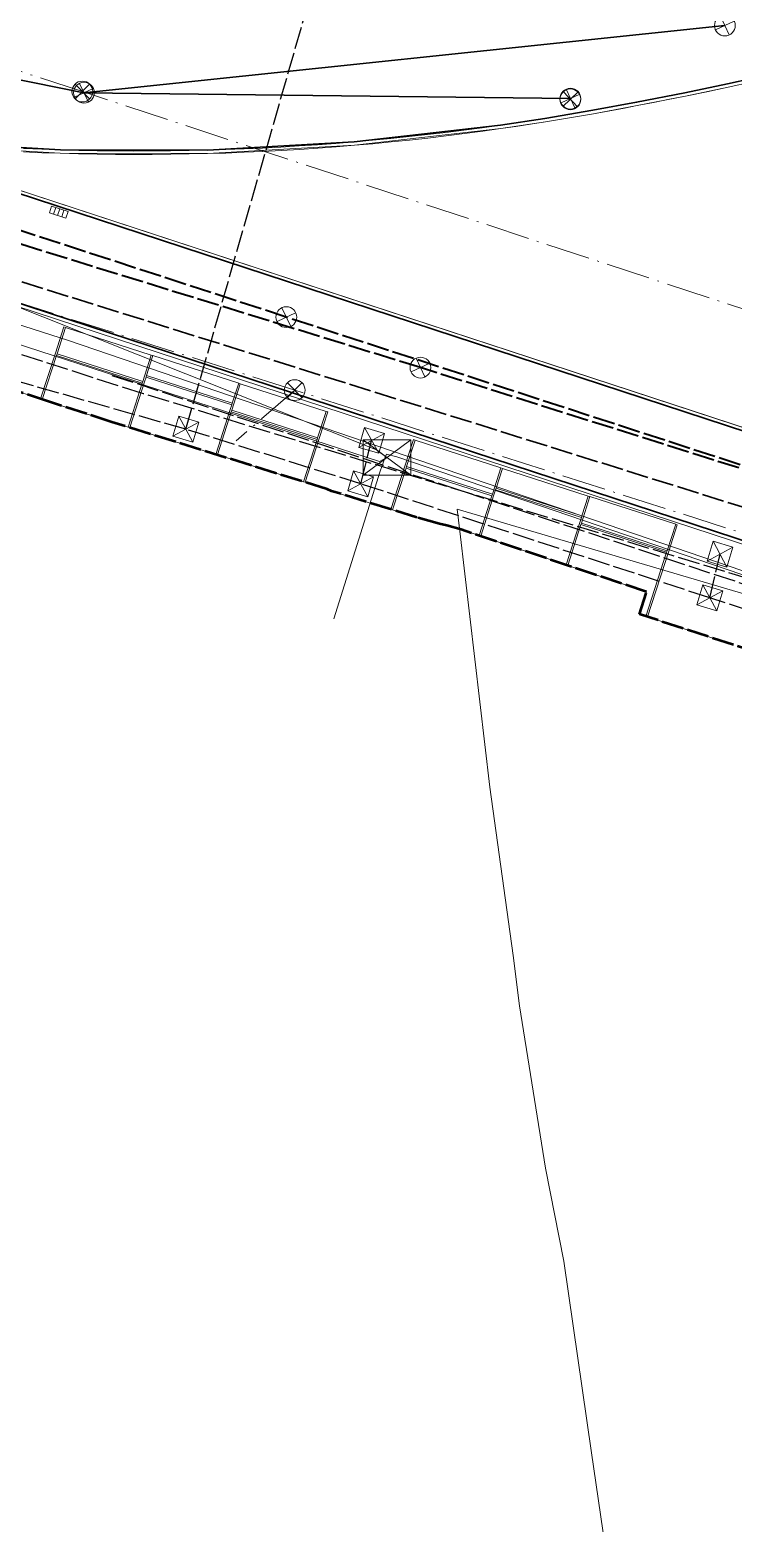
# Model space of a CAD drawing. Header units: metres. Extents: x 105014 to 106600, y 111320 to 118425.
# Drawn here: x 105288.6 to 105329.2, y 112710.9 to 112797 of the extents above; entities that cross this region are included whole.
import ezdxf

# ---------------------------------------------------------------- set-up
doc = ezdxf.new("R2010")
doc.units = ezdxf.units.M
doc.linetypes.add('DASHDOT', pattern=[3.556, 2.54, -0.508, 0, -0.508])
doc.linetypes.add('DASHED', pattern=[1.524, 1.27, -0.254])
for name, color, linetype, lineweight in [('00-BASE-LIMITE', 7, 'DASHED', 50), ('00-BASE-UE', 42, 'DASHED', 25), ('10-PAV-CALZADA-MIXTA', 8, 'CONTINUOUS', 30), ('10-PAV-SARDINEL', 252, 'CONTINUOUS', 13), ('20-EP-ZONA-DURA', 253, 'CONTINUOUS', 13), ('20-EP-ZONA-VERDE', 84, 'CONTINUOUS', 13), ('30-RED-ENEL-NODOS', 11, 'CONTINUOUS', 13), ('30-RED-ENEL-PROY', 1, 'DASHED', 25), ('30-RED-ETB-CAMARA', 151, 'CONTINUOUS', 13), ('30-RED-ETB-EXIST', 145, 'CONTINUOUS', 13), ('30-RED-MOVISTAR-PROY', 4, 'DASHED', 25), ('35-RH-ACUE-MENOR-EXIST', 151, 'CONTINUOUS', 13), ('35-RH-ACUE-MENOR-PROY', 5, 'DASHED', 25), ('35-RH-PLUV-COLECTOR', 96, 'CONTINUOUS', 30), ('35-RH-PLUV-INTERCEPTOR', 3, 'DASHED', 40), ('35-RH-PLUV-NODOS', 94, 'CONTINUOUS', 13), ('35-RH-PLUV-RETIRO', 8, 'DASHDOT', 13), ('36-RH-SAN-COLECTOR-PROY', 6, 'DASHED', 35), ('60-PREDIAL-LOTE', 42, 'CONTINUOUS', 13)]:
    doc.layers.add(name, color=color, linetype=linetype, lineweight=lineweight)

# ---------------------------------------------------------------- blocks, each defined once
blk = doc.blocks.new('CAM_ETB_T_13')
for p, q in [((-1.375, -1.025), (1.375, 1.025)), ((-1.375, 1.025), (1.375, -1.025))]:
    blk.add_line(p, q)
blk.add_lwpolyline([(-1.375, -1.025), (1.375, -1.025), (1.375, 1.025), (-1.375, 1.025)], close=True)
blk = doc.blocks.new('CAJA_ENEL')
for p, q in [((-0.6, -0.6), (0.6, 0.6)), ((-0.6, 0.6), (0.6, -0.6))]:
    blk.add_line(p, q)
blk.add_lwpolyline([(-0.6, -0.6), (0.6, -0.6), (0.6, 0.6), (-0.6, 0.6)], close=True)
blk = doc.blocks.new('POZO_PLUV')
for p, q in [((-0.42, -0.42), (0.42, 0.42)), ((-0.42, 0.42), (0.42, -0.42))]:
    blk.add_line(p, q)
blk.add_circle((0, 0), 0.6)
blk = doc.blocks.new('SUMIDERO')
for p, q in [((-0.25, -0.2), (-0.25, 0.2)), ((0, -0.2), (0, 0.2)), ((0.25, -0.2), (0.25, 0.2))]:
    blk.add_line(p, q)
blk.add_lwpolyline([(-0.5, -0.2), (0.5, -0.2), (0.5, 0.2), (-0.5, 0.2)], close=True)

msp = doc.modelspace()

# ---------------------------------------------------------------- linework, layer by layer
at = {"layer": '00-BASE-LIMITE'}
msp.add_lwpolyline([(105368.7619, 112699.3103), (105354.4515, 112753.3585), (105337.9219, 112758.7275), (105323.8061, 112763.3125), (105324.2143, 112764.6001), (105313.5091, 112768.2021), (105312.6971, 112768.4401), (105312.2591, 112768.5241), (105310.9491, 112768.9051), (105306.0401, 112770.4231), (105305.7745, 112770.5361), (105293.3541, 112774.4061), (105289.6941, 112775.5977), (105287.9911, 112776.1541)], dxfattribs=at)
at = {"layer": '00-BASE-UE'}
msp.add_lwpolyline([(105384.0041, 112803.9301), (105385.6897, 112793.2359), (105385.8225, 112792.3927), (105385.3009, 112789.8933), (105390.0035, 112772.2771), (105391.2157, 112767.5669), (105393.6763, 112757.8893), (105394.8212, 112753.4073), (105357.0915, 112743.3877), (105354.4515, 112753.3585), (105337.9219, 112758.7275), (105323.8061, 112763.3125), (105324.2143, 112764.6001), (105313.5091, 112768.2021), (105312.6971, 112768.4401), (105312.2591, 112768.5241), (105310.9491, 112768.9051), (105306.0401, 112770.4231), (105305.7745, 112770.5361), (105293.3541, 112774.4061), (105289.6941, 112775.5977), (105287.9911, 112776.1541)], dxfattribs=at)
at = {"layer": '10-PAV-CALZADA-MIXTA'}
for points in [[(105350.4087, 112798.9571), (105342.2119, 112796.9993), (105338.7099, 112796.1651), (105336.9579, 112795.7513), (105334.0359, 112795.0723), (105331.6953, 112794.5419), (105328.8819, 112793.9261), (105326.4153, 112793.4101), (105323.6405, 112792.8613), (105321.1117, 112792.3949), (105318.3511, 112791.9275), (105315.7807, 112791.5359), (105307.3477, 112790.5726), (105298.8731, 112790.0977), (105290.3853, 112790.1127), (105281.9125, 112790.6175)], [(105331.6483, 112766.9585), (105257.0695, 112791.4093)], [(105281.7125, 112789.6443), (105359.0229, 112764.2979)]]:
    msp.add_lwpolyline(points, dxfattribs=at)
at = {"layer": '10-PAV-SARDINEL'}
for points in [[(105288.2646, 112790.193), (105289.3248, 112790.149), (105290.3853, 112790.1127), (105291.4461, 112790.084), (105292.507, 112790.063), (105293.568, 112790.0496), (105294.6291, 112790.0439), (105295.6902, 112790.0459), (105296.7513, 112790.0555), (105297.8123, 112790.0728), (105298.8731, 112790.0977), (105299.9338, 112790.1303), (105300.9941, 112790.1705), (105302.0542, 112790.2184), (105303.1138, 112790.274), (105304.1731, 112790.3372), (105305.2318, 112790.408), (105306.2901, 112790.4865), (105307.3477, 112790.5726), (105308.4047, 112790.6664), (105309.4609, 112790.7678), (105310.5165, 112790.8768), (105311.5712, 112790.9934), (105312.625, 112791.1176), (105313.6779, 112791.2494), (105314.7298, 112791.3889), (105315.7807, 112791.5359), (105316.6382, 112791.6615), (105317.4951, 112791.7921), (105318.3511, 112791.9275), (105319.2721, 112792.0784), (105320.1923, 112792.2342), (105321.1117, 112792.3949), (105321.9553, 112792.5466), (105322.7983, 112792.702), (105323.6405, 112792.8613), (105324.5662, 112793.0405), (105325.4911, 112793.2234), (105326.4153, 112793.4101), (105327.6492, 112793.6651), (105328.8819, 112793.9261), (105330.2893, 112794.231)], [(105330.332, 112794.0356), (105328.9238, 112793.7305), (105327.6902, 112793.4693), (105326.4554, 112793.2142), (105325.5303, 112793.0273), (105324.6046, 112792.8442), (105323.6781, 112792.6649), (105322.835, 112792.5055), (105321.9912, 112792.3498), (105321.1465, 112792.198), (105320.2263, 112792.0371), (105319.305, 112791.8811), (105318.3829, 112791.7301), (105317.5258, 112791.5945), (105316.6678, 112791.4637), (105315.8091, 112791.3379), (105314.7568, 112791.1907), (105313.7035, 112791.0511), (105312.6491, 112790.9191), (105311.5939, 112790.7947), (105310.5377, 112790.6779), (105309.4808, 112790.5688), (105308.4231, 112790.4673), (105307.3647, 112790.3734), (105306.3056, 112790.2872), (105305.2459, 112790.2086), (105304.1857, 112790.1376), (105303.1251, 112790.0743), (105302.0639, 112790.0187), (105301.0025, 112789.9707), (105299.9407, 112789.9304), (105298.8786, 112789.8978), (105297.8163, 112789.8728), (105296.7539, 112789.8555), (105295.6914, 112789.8459), (105294.6289, 112789.8439), (105293.5662, 112789.8496), (105292.5038, 112789.863), (105291.4414, 112789.8841), (105290.3792, 112789.9128), (105289.3173, 112789.9492), (105288.2556, 112789.9932)], [(105331.586, 112766.7685), (105257.0092, 112791.2186)], [(105257.0695, 112791.4093), (105331.6483, 112766.9585)], [(105281.781, 112789.8323), (105359.0807, 112764.4894)], [(105359.0229, 112764.2979), (105281.7125, 112789.6443)]]:
    msp.add_lwpolyline(points, dxfattribs=at)
at = {"layer": '20-EP-ZONA-DURA'}
for points in [[(105257.0092, 112791.2186), (105331.586, 112766.7685)], [(105329.2191, 112761.5543), (105324.2737, 112763.1606), (105325.4973, 112766.9529), (105325.9887, 112768.4755), (105325.8935, 112768.5063), (105320.9451, 112770.1033), (105320.8501, 112770.1339), (105315.9013, 112771.7311), (105315.8061, 112771.7619), (105310.8575, 112773.3589), (105310.7623, 112773.3897), (105310.2709, 112771.8671), (105309.4632, 112769.3646), (105306.0401, 112770.4231), (105305.7745, 112770.5361), (105304.5072, 112770.9309), (105305.3243, 112773.4637), (105305.8157, 112774.9863), (105305.7205, 112775.0171), (105300.7719, 112776.6141), (105300.6769, 112776.6449), (105295.7291, 112778.2417), (105295.6349, 112778.2721), (105290.6863, 112779.8693), (105290.5911, 112779.8999), (105290.0997, 112778.3773), (105289.2495, 112775.743), (105287.9911, 112776.1541)]]:
    msp.add_lwpolyline(points, dxfattribs=at)
for points in [[(105295.1129, 112776.6547), (105294.2931, 112774.1136), (105293.3541, 112774.4061), (105289.6941, 112775.5977), (105289.3446, 112775.7119), (105290.1642, 112778.2516), (105295.1129, 112776.6547)], [(105300.1853, 112775.1221), (105299.3511, 112772.5375), (105294.3886, 112774.0838), (105295.2387, 112776.7187), (105295.3301, 112777.0045), (105300.2775, 112775.4077), (105300.1853, 112775.1221)], [(105305.1985, 112773.3995), (105304.4117, 112770.9607), (105299.4466, 112772.5078), (105300.2498, 112774.9963), (105305.1985, 112773.3995)], [(105315.2843, 112770.1445), (105314.5467, 112767.853), (105313.5091, 112768.2021), (105312.6971, 112768.4401), (105312.2591, 112768.5241), (105310.9491, 112768.9051), (105309.5587, 112769.335), (105310.3354, 112771.7411), (105315.2843, 112770.1445)], [(105320.3585, 112768.6113), (105319.5685, 112766.1633), (105314.6415, 112767.8211), (105315.4099, 112770.2085), (105315.502, 112770.4939), (105320.4507, 112768.8967), (105320.3585, 112768.6113)], [(105325.3715, 112766.8887), (105324.1787, 112763.1915), (105323.8061, 112763.3125), (105324.2143, 112764.6001), (105319.6633, 112766.1314), (105320.4228, 112768.4854), (105325.3715, 112766.8887)]]:
    msp.add_lwpolyline(points, close=True, dxfattribs=at)
at = {"layer": '20-EP-ZONA-VERDE'}
for points in [[(105350.7797, 112767.2109), (105281.7749, 112789.8343), (105281.5744, 112790.1798), (105281.8949, 112790.4183), (105290.3792, 112789.9127), (105298.8786, 112789.8977), (105307.3646, 112790.3733), (105315.8091, 112791.3379), (105318.3829, 112791.7299), (105321.1467, 112792.1979), (105323.6781, 112792.6649), (105326.4553, 112793.2141), (105328.9237, 112793.7307), (105331.7389, 112794.3467), (105334.0807, 112794.8773), (105337.0037, 112795.5567), (105338.7561, 112795.9705), (105342.2583, 112796.8047), (105342.8813, 112796.9537), (105350.7797, 112767.2109)], [(105290.6863, 112779.8693), (105290.1948, 112778.3465), (105290.1642, 112778.2516), (105289.3447, 112775.7123), (105289.2495, 112775.7429), (105290.0997, 112778.3773), (105290.5911, 112779.8999), (105290.6863, 112779.8693)], [(105295.6349, 112778.2721), (105295.1436, 112776.7498), (105290.1948, 112778.3465), (105290.6863, 112779.8693), (105295.6349, 112778.2721)], [(105295.1436, 112776.7498), (105295.1129, 112776.6547), (105290.1642, 112778.2516), (105290.1948, 112778.3465), (105295.1436, 112776.7498)], [(105295.7291, 112778.2417), (105295.3605, 112777.0997), (105295.3289, 112777.0049), (105295.3309, 112777.0043), (105295.2387, 112776.7187), (105294.3883, 112774.0827), (105294.2931, 112774.1135), (105295.1129, 112776.6547), (105295.1436, 112776.7498), (105295.6349, 112778.2721), (105295.7291, 112778.2417)], [(105300.6769, 112776.6449), (105300.3083, 112775.5029), (105295.3605, 112777.0997), (105295.7291, 112778.2417), (105300.6769, 112776.6449)], [(105295.3309, 112777.0043), (105295.3289, 112777.0049), (105295.3605, 112777.0997), (105295.3309, 112777.0043)], [(105300.3083, 112775.5029), (105300.2775, 112775.4077), (105295.3309, 112777.0043), (105295.3605, 112777.0997), (105300.3083, 112775.5029)], [(105300.7719, 112776.6141), (105300.2805, 112775.0914), (105300.2498, 112774.9963), (105299.4463, 112772.5067), (105299.3511, 112772.5375), (105300.1853, 112775.1221), (105300.2775, 112775.4077), (105300.3083, 112775.5029), (105300.6769, 112776.6449), (105300.7719, 112776.6141)], [(105305.7205, 112775.0171), (105305.2292, 112773.4946), (105300.2805, 112775.0914), (105300.7719, 112776.6141), (105305.7205, 112775.0171)], [(105305.2292, 112773.4946), (105305.1985, 112773.3995), (105300.2498, 112774.9963), (105300.2805, 112775.0914), (105305.2292, 112773.4946)], [(105305.8157, 112774.9863), (105305.3243, 112773.4637), (105304.5069, 112770.9299), (105304.4117, 112770.9607), (105305.1985, 112773.3995), (105305.2292, 112773.4946), (105305.7205, 112775.0171), (105305.8157, 112774.9863)], [(105310.8575, 112773.3589), (105310.3661, 112771.8362), (105310.3354, 112771.7411), (105309.5583, 112769.3337), (105309.4631, 112769.3643), (105310.2709, 112771.8671), (105310.7623, 112773.3897), (105310.8575, 112773.3589)], [(105315.8061, 112771.7619), (105315.3148, 112770.2395), (105310.3661, 112771.8362), (105310.8575, 112773.3589), (105315.8061, 112771.7619)], [(105315.3148, 112770.2395), (105315.2843, 112770.1445), (105310.3354, 112771.7411), (105310.3661, 112771.8362), (105315.3148, 112770.2395)], [(105315.9013, 112771.7311), (105315.5328, 112770.589), (105315.502, 112770.4939), (105315.4099, 112770.2085), (105314.6415, 112767.8211), (105314.5467, 112767.8529), (105315.2843, 112770.1445), (105315.3148, 112770.2395), (105315.8061, 112771.7619), (105315.9013, 112771.7311)], [(105320.8501, 112770.1339), (105320.4815, 112768.9919), (105315.5328, 112770.589), (105315.9013, 112771.7311), (105320.8501, 112770.1339)], [(105320.4815, 112768.9919), (105320.4507, 112768.8967), (105315.502, 112770.4939), (105315.5328, 112770.589), (105320.4815, 112768.9919)], [(105320.9451, 112770.1033), (105320.4535, 112768.5806), (105320.4228, 112768.4854), (105319.6637, 112766.1325), (105319.5685, 112766.1633), (105320.3585, 112768.6113), (105320.4507, 112768.8967), (105320.4815, 112768.9919), (105320.8501, 112770.1339), (105320.9451, 112770.1033)], [(105325.8935, 112768.5063), (105325.4022, 112766.9838), (105320.4535, 112768.5806), (105320.9451, 112770.1033), (105325.8935, 112768.5063)], [(105325.4022, 112766.9838), (105325.3715, 112766.8887), (105320.4228, 112768.4854), (105320.4535, 112768.5806), (105325.4022, 112766.9838)], [(105325.9887, 112768.4755), (105325.4973, 112766.9529), (105324.2737, 112763.1607), (105324.1787, 112763.1915), (105325.3715, 112766.8887), (105325.4022, 112766.9838), (105325.8935, 112768.5063), (105325.9887, 112768.4755)]]:
    msp.add_lwpolyline(points, close=True, dxfattribs=at)
at = {"layer": '30-RED-ENEL-PROY'}
for points in [[(105297.6253, 112773.9917), (105308.3579, 112811.3253)], [(105297.6253, 112773.9917), (105287.3977, 112776.8993)], [(105307.7171, 112770.8421), (105297.6253, 112773.9917)], [(105307.7171, 112770.8421), (105308.3505, 112773.3477)], [(105327.8609, 112764.2619), (105307.7171, 112770.8421)], [(105327.8609, 112764.2619), (105328.4523, 112766.7831)], [(105354.8349, 112755.4595), (105327.8609, 112764.2619)]]:
    msp.add_lwpolyline(points, dxfattribs=at)
at = {"layer": '30-RED-ETB-EXIST'}
for points in [[(105309.228, 112772.358), (105308.81, 112772.135), (105258.27, 112788.54), (105257.45, 112788.882), (105255.179, 112794.019), (105256.259, 112793.666), (105308.637, 112772.807), (105309.228, 112772.358)], [(105306.169, 112763.058), (105308.848, 112771.563), (105309.139, 112772.389), (105309.228, 112772.358)], [(105309.228, 112772.358), (105309.139, 112772.389), (105309.199, 112772.56), (105309.798, 112772.394), (105354.522, 112757.138), (105355.323, 112756.8), (105355.152, 112757.057)]]:
    msp.add_lwpolyline(points, dxfattribs=at)
at = {"layer": '30-RED-MOVISTAR-PROY'}
msp.add_lwpolyline([(105293.3623, 112777.0989), (105346.2173, 112759.6531), (105358.153, 112752.4342)], dxfattribs=at)
at = {"layer": '35-RH-ACUE-MENOR-EXIST'}
msp.add_lwpolyline([(105142.7782, 112826.6219), (105290.85, 112779.12), (105346.1, 112760.24)], dxfattribs=at)
at = {"layer": '35-RH-ACUE-MENOR-PROY'}
for points in [[(105370.691, 112701.8888), (105366.544, 112717.8541), (105361.1677, 112738.5522), (105358.4748, 112748.9194), (105356.9812, 112755.3645), (105355.5454, 112756.9563), (105346.0551, 112760.4521), (105337.4682, 112763.1052), (105295.1801, 112776.042), (105256.8634, 112788.2406), (105255.2416, 112788.7872), (105239.0869, 112794.2322), (105238.0991, 112794.5682), (105147.1597, 112825.2163)], [(105337.4682, 112763.1052), (105295.1801, 112776.042), (105256.8634, 112788.2406), (105255.2416, 112788.7872)]]:
    msp.add_lwpolyline(points, dxfattribs=at)
at = {"layer": '35-RH-PLUV-COLECTOR'}
for points in [[(105291.75, 112793.41), (105250.81, 112801.7089)], [(105291.75, 112793.41), (105250.81, 112801.7089)], [(105328.732, 112797.2884), (105291.75, 112793.41)], [(105319.8184, 112793.0677), (105291.75, 112793.41)]]:
    msp.add_lwpolyline(points, dxfattribs=at)
at = {"layer": '35-RH-PLUV-INTERCEPTOR'}
for points in [[(105303.4264, 112780.4595), (105237.2472, 112801.9891)], [(105311.1666, 112777.5471), (105236.6965, 112800.5247)], [(105349.8961, 112765.3418), (105303.4264, 112780.4595)], [(105349.8961, 112765.3418), (105311.1666, 112777.5471)]]:
    msp.add_lwpolyline(points, dxfattribs=at)
at = {"layer": '35-RH-PLUV-RETIRO'}
for points in [[(105291.656, 112793.475), (105250.778, 112806.791)], [(105303.91, 112776.248), (105258.0627, 112790.7902), (105239.957, 112796.524)], [(105331.299, 112780.433), (105291.656, 112793.475)], [(105303.91, 112776.248), (105300.5282, 112773.3227)], [(105349.6673, 112761.635), (105303.91, 112776.248)]]:
    msp.add_lwpolyline(points, dxfattribs=at)
at = {"layer": '36-RH-SAN-COLECTOR-PROY'}
msp.add_lwpolyline([(105331.5667, 112768.9395), (105255.2034, 112792.7856)], dxfattribs=at)
at = {"layer": '60-PREDIAL-LOTE'}
msp.add_lwpolyline([(105313.2917, 112769.384), (105353.3408, 112757.5534), (105368.7618, 112699.3103), (105362.7604, 112700.5133), (105346.2968, 112703.8133), (105338.2855, 112705.6905), (105321.8317, 112709.5302), (105321.0349, 112714.9326), (105319.4463, 112725.9881), (105318.3864, 112731.3516), (105316.8903, 112740.7138), (105316.5094, 112743.6156), (105315.1735, 112753.3422), (105313.4421, 112768.1014), (105313.2917, 112769.384)], close=True, dxfattribs=at)

# ---------------------------------------------------------------- block references
at = {"layer": '30-RED-ENEL-NODOS'}
for p, rotation in [((105297.6252, 112773.9917), 163.4), ((105308.3505, 112773.3476), 163.6), ((105307.7171, 112770.842), 163.6), ((105328.4523, 112766.783), 163.2), ((105327.8609, 112764.2619), 343.5)]:
    msp.add_blockref('CAJA_ENEL', p, dxfattribs=dict(at, rotation=rotation))
at = {"layer": '30-RED-ETB-CAMARA'}
msp.add_blockref('CAM_ETB_T_13', (105309.228, 112772.358), dxfattribs=at)
at = {"layer": '35-RH-PLUV-NODOS'}
for name, p, rotation in [('POZO_PLUV', (105328.732, 112797.2884), 340), ('POZO_PLUV', (105291.75, 112793.41), 340), ('POZO_PLUV', (105291.75, 112793.41), 340), ('POZO_PLUV', (105319.8184, 112793.0677), 340), ('POZO_PLUV', (105319.8181, 112793.0291), 88.2), ('SUMIDERO', (105290.2924, 112786.5113), 341.9), ('SUMIDERO', (105290.2924, 112786.5113), 341.9), ('SUMIDERO', (105290.2924, 112786.5113), 341.9), ('POZO_PLUV', (105303.4264, 112780.4595), 340), ('POZO_PLUV', (105311.1666, 112777.5471), 340)]:
    msp.add_blockref(name, p, dxfattribs=dict(at, rotation=rotation))
for p in [(105291.656, 112793.475), (105303.91, 112776.248)]:
    msp.add_blockref('POZO_PLUV', p, dxfattribs=at)

doc.saveas('drawing.dxf')
